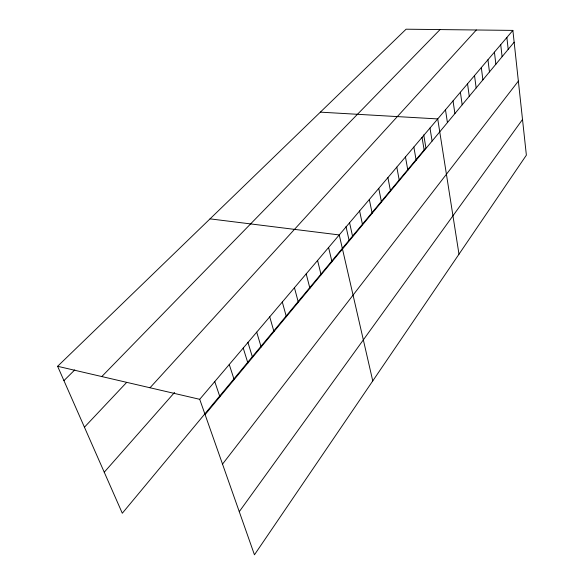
<?xml version="1.0" encoding="UTF-8"?>
<svg xmlns="http://www.w3.org/2000/svg" width="584" height="584" viewBox="0 0 584 584"><rect width="100%" height="100%" fill="white"/><g stroke="black" fill="none" stroke-linecap="round" stroke-linejoin="round"><path stroke-width="0.88" d="M239.272 511.664L522.512 119.479M222.526 464.105L518.358 81.11M205.101 414.589L514.146 42.194M512.876 30.397L526.374 155.162L254.449 554.8L199.713 399.31L512.876 30.397L406.099 29.2L57.626 366.292L122.304 513.241L425.889 147.81L423.736 134.882M104.244 472.215L174.587 392.426M150.015 387.761L476.332 29.988M84.439 427.211L126.524 382.549M101.791 376.556L440.051 29.58M63.933 380.622L74.788 369.891M320.346 112.15L437.723 118.924L458.988 254.193M210.036 218.861L339.246 234.936L372.76 380.921M57.626 366.292L199.713 399.31M214.759 381.586L219.883 396.77M229.257 364.511L234.14 379.6M243.229 348.049L247.886 363.036M247.879 342.246L252.324 356.736M256.712 332.165L261.157 347.042M269.72 316.835L273.969 331.602M282.298 302.023L286.35 316.689M294.445 287.708L298.322 302.264M306.198 273.867L309.9 288.306M317.572 260.471L321.112 274.801M328.58 247.499L331.967 261.72M345.998 226.556L349.079 240.272M349.575 222.759L352.678 236.761M359.598 210.955L362.569 224.847M369.322 199.509L372.161 213.284M378.753 188.391L381.476 202.064M387.915 177.602L390.521 191.165M396.806 167.126L399.31 180.573M405.457 156.935L407.851 170.28M413.859 147.037L416.158 160.272M422.035 137.408L424.239 150.533M429.985 128.042L432.102 141.065M445.483 109.785L447.432 122.589M453.038 100.886L454.899 113.588M460.389 92.221L462.178 104.821M467.55 83.789L469.259 96.287M474.522 75.57L476.164 87.965M481.325 67.561L482.895 79.855M487.947 59.758L489.458 71.949M494.414 52.144L495.86 64.233M500.714 44.712L502.109 56.706M506.868 37.471L508.197 49.37"/></g></svg>
